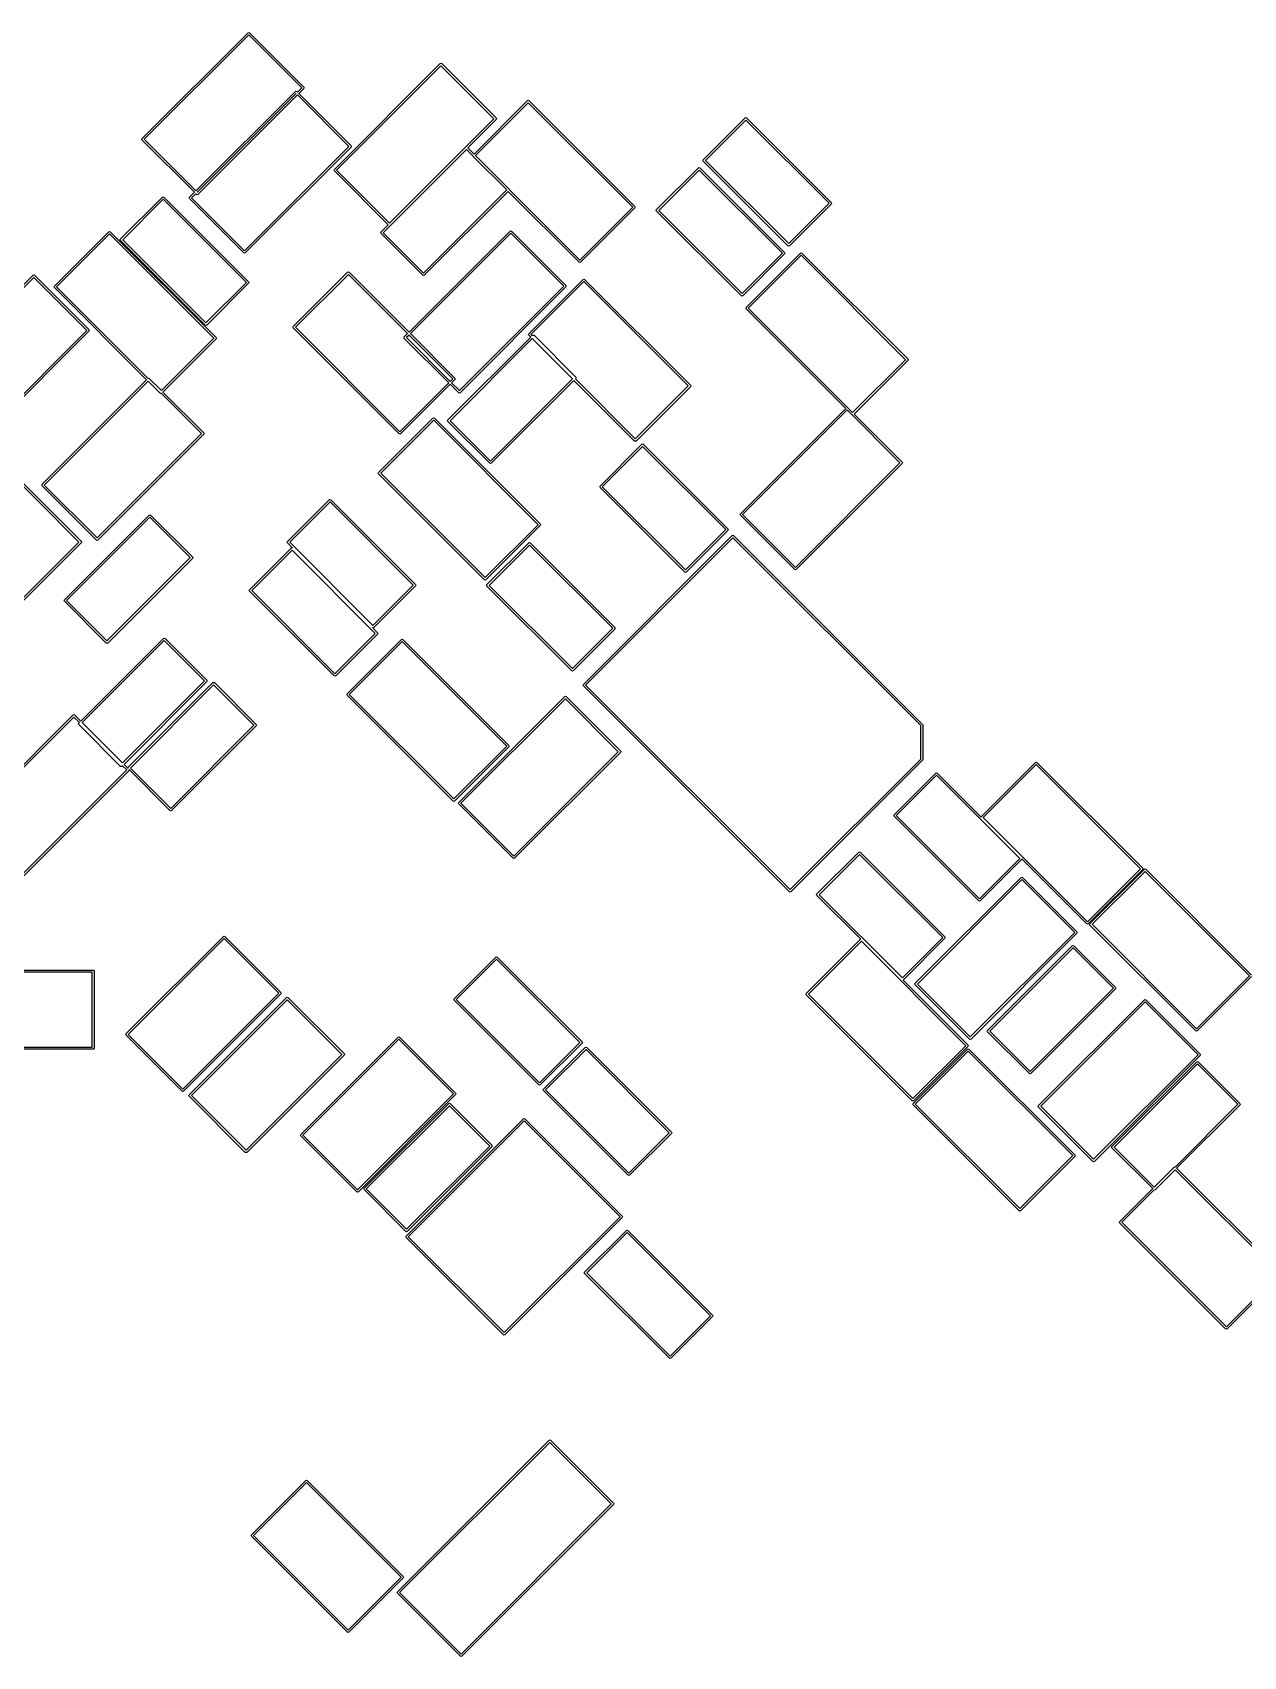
# Model space of a CAD drawing. Extents: x 4.76 to 8.85, y -5.2 to -1.84.
# Drawn here: x 6.308 to 7.486, y -4.723 to -3.143 of the extents above; entities that cross this region are included whole.
import ezdxf

# ---------------------------------------------------------------- set-up
doc = ezdxf.new("R2010")
doc.units = 0
doc.header["$MEASUREMENT"] = 0
doc.layers.add('BLACK', color=7, linetype='CONTINUOUS')

msp = doc.modelspace()

# ---------------------------------------------------------------- linework, layer by layer
at = {"layer": 'BLACK', "linetype": 'CONTINUOUS'}
for p, q in [((6.41436, -3.24636), (6.51736, -3.14336)), ((6.51736, -3.14336), (6.51805, -3.14307)), ((6.51805, -3.14307), (6.51875, -3.14336)), ((6.51875, -3.14336), (6.57164, -3.19625)), ((6.51805, -3.14544), (6.41644, -3.24705)), ((6.56956, -3.19695), (6.51805, -3.14544)), ((6.60136, -3.27636), (6.70436, -3.17336)), ((6.70505, -3.17544), (6.60344, -3.27705)), ((6.70436, -3.17336), (6.70505, -3.17307)), ((6.70505, -3.17307), (6.70575, -3.17336)), ((6.75656, -3.22695), (6.70505, -3.17544)), ((6.70575, -3.17336), (6.75864, -3.22625)), ((6.46655, -3.29716), (6.56336, -3.20036)), ((6.56405, -3.20244), (6.46794, -3.29855)), ((6.46795, -3.29856), (6.56406, -3.20245)), ((6.56545, -3.20384), (6.46864, -3.30064)), ((6.56336, -3.20036), (6.56405, -3.20007)), ((6.56405, -3.20007), (6.56475, -3.20036)), ((6.56406, -3.20245), (6.56405, -3.20244)), ((6.56475, -3.20036), (6.56545, -3.20105)), ((6.56545, -3.20105), (6.56956, -3.19695)), ((6.61556, -3.25395), (6.56545, -3.20384)), ((6.57164, -3.19764), (6.56684, -3.20245)), ((6.56684, -3.20245), (6.61764, -3.25325)), ((6.57164, -3.19625), (6.57193, -3.19695)), ((6.57193, -3.19695), (6.57164, -3.19764)), ((6.7372, -3.2614), (6.78925, -3.20936)), ((6.78995, -3.21144), (6.73859, -3.2628)), ((6.78925, -3.20936), (6.78995, -3.20907)), ((6.78995, -3.20907), (6.79064, -3.20936)), ((6.89156, -3.31305), (6.78995, -3.21144)), ((6.79064, -3.20936), (6.89364, -3.31236)), ((6.65495, -3.32856), (6.75656, -3.22695)), ((6.75864, -3.22764), (6.73104, -3.25525)), ((6.75864, -3.22625), (6.75893, -3.22695)), ((6.75893, -3.22695), (6.75864, -3.22764)), ((6.96021, -3.26685), (7.00085, -3.22621)), ((7.00155, -3.22829), (6.96229, -3.26755)), ((7.00085, -3.22621), (7.00155, -3.22592)), ((7.00155, -3.22592), (7.00224, -3.22621)), ((7.08256, -3.3093), (7.00155, -3.22829)), ((7.00224, -3.22621), (7.08464, -3.30861)), ((6.41407, -3.24705), (6.41436, -3.24636)), ((6.41436, -3.24775), (6.41407, -3.24705)), ((6.46516, -3.29855), (6.41436, -3.24775)), ((6.41644, -3.24705), (6.46655, -3.29716)), ((6.51395, -3.35556), (6.61556, -3.25395)), ((6.61764, -3.25464), (6.51464, -3.35764)), ((6.61764, -3.25325), (6.61793, -3.25395)), ((6.61793, -3.25395), (6.61764, -3.25464)), ((6.73104, -3.25525), (6.7372, -3.2614)), ((6.72988, -3.25687), (6.64887, -3.33788)), ((6.73615, -3.26313), (6.72988, -3.25687)), ((6.73636, -3.26364), (6.73615, -3.26313)), ((6.76898, -3.29627), (6.73636, -3.26364)), ((6.73859, -3.2628), (6.77122, -3.29542)), ((6.95992, -3.26755), (6.96021, -3.26685)), ((6.96021, -3.26824), (6.95992, -3.26755)), ((7.04261, -3.35064), (6.96021, -3.26824)), ((6.96229, -3.26755), (7.0433, -3.34856)), ((6.60107, -3.27705), (6.60136, -3.27636)), ((6.60136, -3.27775), (6.60107, -3.27705)), ((6.65378, -3.33018), (6.60136, -3.27775)), ((6.60344, -3.27705), (6.65495, -3.32856)), ((6.91481, -3.31546), (6.95546, -3.27481)), ((6.95615, -3.2769), (6.9169, -3.31615)), ((6.95546, -3.27481), (6.95615, -3.27452)), ((6.95615, -3.27452), (6.95685, -3.27481)), ((7.03716, -3.35791), (6.95615, -3.2769)), ((6.95685, -3.27481), (7.03925, -3.35722)), ((6.434, -3.30336), (6.4347, -3.30307)), ((6.4347, -3.30307), (6.43539, -3.30336)), ((6.46036, -3.30336), (6.46516, -3.29855)), ((6.46655, -3.29995), (6.46244, -3.30405)), ((6.46725, -3.30064), (6.46655, -3.29995)), ((6.46795, -3.30093), (6.46725, -3.30064)), ((6.46794, -3.29855), (6.46795, -3.29856)), ((6.46864, -3.30064), (6.46795, -3.30093)), ((6.68812, -3.37713), (6.76898, -3.29627)), ((6.77038, -3.29766), (6.68882, -3.37922)), ((6.83936, -3.36664), (6.77038, -3.29766)), ((6.77122, -3.29542), (6.77143, -3.29593)), ((6.77143, -3.29593), (6.84005, -3.36456)), ((6.39336, -3.344), (6.434, -3.30336)), ((6.4347, -3.30544), (6.39544, -3.3447)), ((6.51571, -3.38645), (6.4347, -3.30544)), ((6.43539, -3.30336), (6.51779, -3.38576)), ((6.46007, -3.30405), (6.46036, -3.30336)), ((6.46036, -3.30475), (6.46007, -3.30405)), ((6.51325, -3.35764), (6.46036, -3.30475)), ((6.46244, -3.30405), (6.51395, -3.35556)), ((6.84005, -3.36456), (6.89156, -3.31305)), ((6.89364, -3.31375), (6.84075, -3.36664)), ((6.89364, -3.31236), (6.89393, -3.31305)), ((6.89393, -3.31305), (6.89364, -3.31375)), ((6.91452, -3.31615), (6.91481, -3.31546)), ((6.91481, -3.31685), (6.91452, -3.31615)), ((6.99722, -3.39925), (6.91481, -3.31685)), ((6.9169, -3.31615), (6.99791, -3.39716)), ((7.0433, -3.34856), (7.08256, -3.3093)), ((7.08464, -3.31), (7.044, -3.35064)), ((7.08464, -3.30861), (7.08493, -3.3093)), ((7.08493, -3.3093), (7.08464, -3.31)), ((6.64678, -3.33718), (6.65378, -3.33018)), ((6.32893, -3.38983), (6.38183, -3.33693)), ((6.38252, -3.33902), (6.33102, -3.39052)), ((6.38183, -3.33693), (6.38252, -3.33665)), ((6.38252, -3.33665), (6.38322, -3.33693)), ((6.48414, -3.44063), (6.38252, -3.33902)), ((6.38322, -3.33693), (6.48622, -3.43994)), ((6.39307, -3.3447), (6.39336, -3.344)), ((6.39336, -3.34539), (6.39307, -3.3447)), ((6.47576, -3.42779), (6.39336, -3.34539)), ((6.39544, -3.3447), (6.47645, -3.42571)), ((6.64649, -3.33788), (6.64678, -3.33718)), ((6.64678, -3.33858), (6.64649, -3.33788)), ((6.68742, -3.37922), (6.64678, -3.33858)), ((6.64887, -3.33788), (6.68812, -3.37713)), ((6.674, -3.43471), (6.77236, -3.33636)), ((6.77305, -3.33844), (6.67539, -3.43611)), ((6.77236, -3.33636), (6.77305, -3.33607)), ((6.77305, -3.33607), (6.77375, -3.33636)), ((6.82456, -3.38995), (6.77305, -3.33844)), ((6.77375, -3.33636), (6.82664, -3.38925)), ((6.51395, -3.35793), (6.51325, -3.35764)), ((6.51464, -3.35764), (6.51395, -3.35793)), ((6.99791, -3.39716), (7.03716, -3.35791)), ((7.03925, -3.35861), (6.99861, -3.39925)), ((7.00178, -3.41067), (7.05467, -3.35778)), ((7.05537, -3.35986), (7.00386, -3.41137)), ((7.03925, -3.35722), (7.03954, -3.35791)), ((7.03931, -3.35847), (7.03925, -3.35861)), ((7.03954, -3.35791), (7.03931, -3.35847)), ((7.0433, -3.35093), (7.04261, -3.35064)), ((7.044, -3.35064), (7.0433, -3.35093)), ((7.05467, -3.35778), (7.05537, -3.35749)), ((7.05537, -3.35749), (7.05606, -3.35778)), ((7.15698, -3.46148), (7.05537, -3.35986)), ((7.05606, -3.35778), (7.15907, -3.46078)), ((6.20536, -3.48236), (6.30836, -3.37936)), ((6.30905, -3.38144), (6.20744, -3.48305)), ((6.30836, -3.37936), (6.30905, -3.37907)), ((6.30905, -3.37907), (6.30975, -3.37936)), ((6.36056, -3.43295), (6.30905, -3.38144)), ((6.30975, -3.37936), (6.36264, -3.43225)), ((6.56136, -3.42925), (6.61425, -3.37636)), ((6.61495, -3.37844), (6.56344, -3.42995)), ((6.61425, -3.37636), (6.61495, -3.37607)), ((6.61495, -3.37607), (6.61564, -3.37636)), ((6.67261, -3.43611), (6.61495, -3.37844)), ((6.61564, -3.37636), (6.674, -3.43471)), ((6.68812, -3.37951), (6.68742, -3.37922)), ((6.68882, -3.37922), (6.68812, -3.37951)), ((6.84005, -3.36693), (6.83936, -3.36664)), ((6.84075, -3.36664), (6.84005, -3.36693)), ((6.32865, -3.39052), (6.32893, -3.38983)), ((6.32893, -3.39122), (6.32865, -3.39052)), ((6.41871, -3.481), (6.32893, -3.39122)), ((6.33102, -3.39052), (6.42018, -3.47968)), ((6.47645, -3.42571), (6.51571, -3.38645)), ((6.51779, -3.38715), (6.47715, -3.42779)), ((6.51779, -3.38576), (6.51808, -3.38645)), ((6.51808, -3.38645), (6.51779, -3.38715)), ((6.72295, -3.49156), (6.82456, -3.38995)), ((6.82664, -3.39064), (6.72364, -3.49364)), ((6.79036, -3.43625), (6.84325, -3.38336)), ((6.84395, -3.38544), (6.79244, -3.43695)), ((6.82664, -3.38925), (6.82693, -3.38995)), ((6.82693, -3.38995), (6.82664, -3.39064)), ((6.84325, -3.38336), (6.84395, -3.38307)), ((6.84395, -3.38307), (6.84464, -3.38336)), ((6.94556, -3.48705), (6.84395, -3.38544)), ((6.84464, -3.38336), (6.94764, -3.48636)), ((6.99791, -3.39954), (6.99722, -3.39925)), ((6.99861, -3.39925), (6.99791, -3.39954)), ((7.00149, -3.41137), (7.00178, -3.41067)), ((7.00178, -3.41206), (7.00149, -3.41137)), ((7.09871, -3.509), (7.00178, -3.41206)), ((7.00386, -3.41137), (7.10548, -3.51298)), ((6.47645, -3.42808), (6.47576, -3.42779)), ((6.47715, -3.42779), (6.47645, -3.42808)), ((6.56107, -3.42995), (6.56136, -3.42925)), ((6.25895, -3.53456), (6.36056, -3.43295)), ((6.36264, -3.43364), (6.25964, -3.53664)), ((6.36264, -3.43225), (6.36293, -3.43295)), ((6.36293, -3.43295), (6.36264, -3.43364)), ((6.43316, -3.49161), (6.48414, -3.44063)), ((6.48622, -3.44133), (6.43455, -3.493)), ((6.48622, -3.43994), (6.48651, -3.44063)), ((6.48651, -3.44063), (6.48622, -3.44133)), ((6.56136, -3.43064), (6.56107, -3.42995)), ((6.66436, -3.53364), (6.56136, -3.43064)), ((6.56344, -3.42995), (6.66505, -3.53156)), ((6.66907, -3.44005), (6.66936, -3.43936)), ((6.66936, -3.44075), (6.66907, -3.44005)), ((6.66936, -3.43936), (6.67261, -3.43611)), ((6.71261, -3.484), (6.66936, -3.44075)), ((6.674, -3.4375), (6.67144, -3.44005)), ((6.67144, -3.44005), (6.714, -3.48261)), ((6.71656, -3.48005), (6.674, -3.4375)), ((6.67539, -3.43611), (6.71864, -3.47936)), ((6.71178, -3.52018), (6.79234, -3.43962)), ((6.79373, -3.44102), (6.71387, -3.52088)), ((6.79007, -3.43695), (6.79036, -3.43625)), ((6.79036, -3.43764), (6.79007, -3.43695)), ((6.79234, -3.43962), (6.79036, -3.43764)), ((6.79244, -3.43695), (6.79373, -3.43823)), ((6.79373, -3.43823), (6.79418, -3.43778)), ((6.83298, -3.48027), (6.79373, -3.44102)), ((6.79418, -3.43778), (6.79488, -3.43749)), ((6.79488, -3.43749), (6.79558, -3.43778)), ((6.79558, -3.43778), (6.83622, -3.47842)), ((7.15907, -3.46078), (7.15935, -3.46148)), ((7.10548, -3.51298), (7.15698, -3.46148)), ((7.15907, -3.46217), (7.10682, -3.51442)), ((7.15924, -3.46175), (7.15907, -3.46217)), ((7.15935, -3.46148), (7.15924, -3.46175)), ((6.31693, -3.58278), (6.41871, -3.481)), ((6.42011, -3.48239), (6.31902, -3.58348)), ((6.43194, -3.49422), (6.42011, -3.48239)), ((6.42018, -3.47968), (6.42063, -3.47949)), ((6.42063, -3.47949), (6.42133, -3.47978)), ((6.42133, -3.47978), (6.43316, -3.49161)), ((6.66505, -3.53156), (6.71261, -3.484)), ((6.714, -3.4854), (6.66575, -3.53364)), ((6.714, -3.48261), (6.71656, -3.48005)), ((6.72225, -3.49364), (6.714, -3.4854)), ((6.71864, -3.48075), (6.71539, -3.484)), ((6.71539, -3.484), (6.72295, -3.49156)), ((6.71864, -3.47936), (6.71893, -3.48005)), ((6.71876, -3.48047), (6.71864, -3.48075)), ((6.71893, -3.48005), (6.71876, -3.48047)), ((6.75312, -3.56013), (6.83298, -3.48027)), ((6.83438, -3.48166), (6.75382, -3.56222)), ((6.89336, -3.54064), (6.83438, -3.48166)), ((6.83622, -3.47982), (6.83577, -3.48027)), ((6.83577, -3.48027), (6.89405, -3.53856)), ((6.83622, -3.47842), (6.83651, -3.47912)), ((6.83651, -3.47912), (6.83622, -3.47982)), ((6.89405, -3.53856), (6.94556, -3.48705)), ((6.94764, -3.48775), (6.89475, -3.54064)), ((6.94764, -3.48636), (6.94793, -3.48705)), ((6.94793, -3.48705), (6.94764, -3.48775)), ((6.43263, -3.49451), (6.43194, -3.49422)), ((6.43309, -3.49432), (6.43263, -3.49451)), ((6.47214, -3.53337), (6.43309, -3.49432)), ((6.43455, -3.493), (6.47422, -3.53267)), ((6.72295, -3.49393), (6.72225, -3.49364)), ((6.72364, -3.49364), (6.72295, -3.49393)), ((6.35289, -3.63891), (6.22581, -3.51183)), ((6.22692, -3.51015), (6.35498, -3.63821)), ((6.64436, -3.57125), (6.69725, -3.51836)), ((6.69795, -3.52044), (6.64644, -3.57195)), ((6.69725, -3.51836), (6.69795, -3.51807)), ((6.69795, -3.51807), (6.69864, -3.51836)), ((6.79956, -3.62205), (6.69795, -3.52044)), ((6.69864, -3.51836), (6.80164, -3.62136)), ((6.71149, -3.52088), (6.71178, -3.52018)), ((6.71178, -3.52158), (6.71149, -3.52088)), ((6.75242, -3.56222), (6.71178, -3.52158)), ((6.71387, -3.52088), (6.75312, -3.56013)), ((6.99636, -3.61136), (7.09871, -3.509)), ((7.10005, -3.51044), (6.99844, -3.61205)), ((7.15156, -3.56195), (7.10005, -3.51044)), ((7.10682, -3.51442), (7.15364, -3.56125)), ((6.37052, -3.63498), (6.47214, -3.53337)), ((6.47422, -3.53406), (6.37122, -3.63707)), ((6.47422, -3.53267), (6.47451, -3.53337)), ((6.47451, -3.53337), (6.47422, -3.53406)), ((6.66505, -3.53393), (6.66436, -3.53364)), ((6.66575, -3.53364), (6.66505, -3.53393)), ((6.85978, -3.58442), (6.90042, -3.54378)), ((6.90112, -3.54587), (6.86187, -3.58512)), ((6.89405, -3.54093), (6.89336, -3.54064)), ((6.89475, -3.54064), (6.89405, -3.54093)), ((6.90042, -3.54378), (6.90112, -3.54349)), ((6.90112, -3.54349), (6.90182, -3.54378)), ((6.98213, -3.62688), (6.90112, -3.54587)), ((6.90182, -3.54378), (6.98422, -3.62618)), ((6.64407, -3.57195), (6.64436, -3.57125)), ((6.75312, -3.56251), (6.75242, -3.56222)), ((6.75382, -3.56222), (6.75312, -3.56251)), ((7.04995, -3.66356), (7.15156, -3.56195)), ((7.15364, -3.56264), (7.05064, -3.66564)), ((7.15364, -3.56125), (7.15393, -3.56195)), ((7.15393, -3.56195), (7.15364, -3.56264)), ((6.31665, -3.58348), (6.31693, -3.58278)), ((6.31693, -3.58417), (6.31665, -3.58348)), ((6.36983, -3.63707), (6.31693, -3.58417)), ((6.31902, -3.58348), (6.37052, -3.63498)), ((6.64436, -3.57264), (6.64407, -3.57195)), ((6.74736, -3.67564), (6.64436, -3.57264)), ((6.64644, -3.57195), (6.74805, -3.67356)), ((6.85949, -3.58512), (6.85978, -3.58442)), ((6.85978, -3.58582), (6.85949, -3.58512)), ((6.94218, -3.66822), (6.85978, -3.58582)), ((6.86187, -3.58512), (6.94288, -3.66613)), ((6.55578, -3.63842), (6.59642, -3.59778)), ((6.59712, -3.59987), (6.55787, -3.63912)), ((6.59642, -3.59778), (6.59712, -3.59749)), ((6.59712, -3.59749), (6.59782, -3.59778)), ((6.67813, -3.68088), (6.59712, -3.59987)), ((6.59782, -3.59778), (6.68022, -3.68018)), ((6.33878, -3.69518), (6.42118, -3.61278)), ((6.42188, -3.61487), (6.34087, -3.69588)), ((6.42118, -3.61278), (6.42188, -3.61249)), ((6.42188, -3.61249), (6.4225, -3.61275)), ((6.46113, -3.65412), (6.42188, -3.61487)), ((6.4225, -3.61275), (6.42258, -3.61278)), ((6.42258, -3.61278), (6.46322, -3.65342)), ((6.99607, -3.61205), (6.99636, -3.61136)), ((6.99636, -3.61275), (6.99607, -3.61205)), ((7.04925, -3.66564), (6.99636, -3.61275)), ((6.99844, -3.61205), (7.04995, -3.66356)), ((6.74805, -3.67356), (6.79956, -3.62205)), ((6.80164, -3.62275), (6.74875, -3.67564)), ((6.80164, -3.62136), (6.80193, -3.62205)), ((6.80193, -3.62205), (6.80164, -3.62275)), ((6.84359, -3.77747), (6.98835, -3.6327)), ((6.98905, -3.63479), (6.84568, -3.77816)), ((6.94288, -3.66613), (6.98213, -3.62688)), ((6.98422, -3.62758), (6.94358, -3.66822)), ((6.98422, -3.62618), (6.98451, -3.62688)), ((6.98451, -3.62688), (6.98422, -3.62758)), ((6.98835, -3.6327), (6.98856, -3.63262)), ((6.98835, -3.6327), (6.98835, -3.6327)), ((6.98856, -3.63262), (6.98905, -3.63241)), ((6.98905, -3.63241), (6.98974, -3.6327)), ((7.1718, -3.81754), (6.98905, -3.63479)), ((6.98974, -3.6327), (7.17348, -3.81644)), ((6.15384, -3.83796), (6.35289, -3.63891)), ((6.35498, -3.6396), (6.15454, -3.84004)), ((6.35498, -3.63821), (6.35526, -3.63891)), ((6.35526, -3.63891), (6.35498, -3.6396)), ((6.35498, -3.6396), (6.35498, -3.6396)), ((6.37052, -3.63735), (6.36983, -3.63707)), ((6.37122, -3.63707), (6.37052, -3.63735)), ((6.51881, -3.68546), (6.55946, -3.64481)), ((6.56015, -3.6469), (6.5209, -3.68615)), ((6.55549, -3.63912), (6.55578, -3.63842)), ((6.55578, -3.63982), (6.55549, -3.63912)), ((6.56072, -3.64476), (6.55578, -3.63982)), ((6.55787, -3.63912), (6.63888, -3.72013)), ((6.55946, -3.64481), (6.56015, -3.64452)), ((6.56015, -3.64452), (6.56072, -3.64476)), ((6.64116, -3.72791), (6.56015, -3.6469)), ((6.74978, -3.68042), (6.79042, -3.63978)), ((6.79112, -3.64187), (6.75187, -3.68112)), ((6.79042, -3.63978), (6.79112, -3.63949)), ((6.79112, -3.63949), (6.79182, -3.63978)), ((6.87213, -3.72288), (6.79112, -3.64187)), ((6.79182, -3.63978), (6.87422, -3.72218)), ((6.38012, -3.73513), (6.46113, -3.65412)), ((6.46322, -3.65482), (6.38082, -3.73722)), ((6.46322, -3.65342), (6.46351, -3.65412)), ((6.46351, -3.65412), (6.46322, -3.65482)), ((7.04995, -3.66593), (7.04925, -3.66564)), ((7.05064, -3.66564), (7.04995, -3.66593)), ((6.63888, -3.72013), (6.67813, -3.68088)), ((6.68022, -3.68158), (6.63958, -3.72222)), ((6.68022, -3.68018), (6.68051, -3.68088)), ((6.68051, -3.68088), (6.68022, -3.68158)), ((6.74805, -3.67593), (6.74736, -3.67564)), ((6.74875, -3.67564), (6.74805, -3.67593)), ((6.74949, -3.68112), (6.74978, -3.68042)), ((6.74978, -3.68182), (6.74949, -3.68112)), ((6.83218, -3.76422), (6.74978, -3.68182)), ((6.75187, -3.68112), (6.83288, -3.76213)), ((6.94288, -3.66851), (6.94218, -3.66822)), ((6.94358, -3.66822), (6.94288, -3.66851)), ((6.33849, -3.69588), (6.33878, -3.69518)), ((6.33878, -3.69658), (6.33849, -3.69588)), ((6.37942, -3.73722), (6.33878, -3.69658)), ((6.34087, -3.69588), (6.38012, -3.73513)), ((6.51852, -3.68615), (6.51881, -3.68546)), ((6.51881, -3.68685), (6.51852, -3.68615)), ((6.60122, -3.76925), (6.51881, -3.68685)), ((6.5209, -3.68615), (6.60191, -3.76716)), ((6.60191, -3.76716), (6.64116, -3.72791)), ((6.64325, -3.72861), (6.60261, -3.76925)), ((6.63888, -3.72251), (6.63831, -3.72227)), ((6.63831, -3.72227), (6.64325, -3.72722)), ((6.63958, -3.72222), (6.63888, -3.72251)), ((6.64325, -3.72722), (6.64354, -3.72791)), ((6.64354, -3.72791), (6.64325, -3.72861)), ((6.83288, -3.76213), (6.87213, -3.72288)), ((6.87422, -3.72358), (6.83358, -3.76422)), ((6.87422, -3.72218), (6.87451, -3.72288)), ((6.87451, -3.72288), (6.87422, -3.72358)), ((6.35468, -3.81328), (6.43518, -3.73278)), ((6.43588, -3.73487), (6.35608, -3.81467)), ((6.38012, -3.73751), (6.37942, -3.73722)), ((6.38082, -3.73722), (6.38012, -3.73751)), ((6.43518, -3.73278), (6.43588, -3.73249)), ((6.43588, -3.73249), (6.43658, -3.73278)), ((6.47513, -3.77412), (6.43588, -3.73487)), ((6.43658, -3.73278), (6.47722, -3.77342)), ((6.61378, -3.78667), (6.66667, -3.73378)), ((6.66737, -3.73586), (6.61586, -3.78737)), ((6.66667, -3.73378), (6.66737, -3.73349)), ((6.66737, -3.73349), (6.66806, -3.73378)), ((6.76898, -3.83748), (6.66737, -3.73586)), ((6.66806, -3.73378), (6.77107, -3.83678)), ((6.39533, -3.85392), (6.47513, -3.77412)), ((6.47722, -3.77482), (6.39672, -3.85532)), ((6.40078, -3.85818), (6.48318, -3.77578)), ((6.47722, -3.77342), (6.47751, -3.77412)), ((6.47751, -3.77412), (6.47722, -3.77482)), ((6.48318, -3.77578), (6.48388, -3.77549)), ((6.48388, -3.77549), (6.48458, -3.77578)), ((6.48458, -3.77578), (6.52522, -3.81642)), ((6.60191, -3.76954), (6.60122, -3.76925)), ((6.60261, -3.76925), (6.60191, -3.76954)), ((6.83288, -3.76451), (6.83218, -3.76422)), ((6.83358, -3.76422), (6.83288, -3.76451)), ((6.48388, -3.77787), (6.40287, -3.85888)), ((6.52313, -3.81712), (6.48388, -3.77787)), ((6.61349, -3.78737), (6.61378, -3.78667)), ((6.61378, -3.78806), (6.61349, -3.78737)), ((6.71678, -3.89107), (6.61378, -3.78806)), ((6.61586, -3.78737), (6.71748, -3.88898)), ((6.72236, -3.89236), (6.82536, -3.78936)), ((6.82605, -3.79144), (6.72444, -3.89305)), ((6.82536, -3.78936), (6.82605, -3.78907)), ((6.82605, -3.78907), (6.82675, -3.78936)), ((6.87756, -3.84295), (6.82605, -3.79144)), ((6.82675, -3.78936), (6.87964, -3.84225)), ((6.8433, -3.77816), (6.84359, -3.77747)), ((6.84359, -3.77886), (6.8433, -3.77816)), ((7.04403, -3.9793), (6.84359, -3.77886)), ((6.84568, -3.77816), (7.04473, -3.97721)), ((6.24803, -3.90634), (6.34719, -3.80718)), ((6.34719, -3.80718), (6.34789, -3.80689)), ((6.34789, -3.80689), (6.34859, -3.80718)), ((6.34859, -3.80718), (6.35468, -3.81328)), ((6.34789, -3.80927), (6.24942, -3.90774)), ((6.35329, -3.81467), (6.34789, -3.80927)), ((6.35249, -3.81588), (6.35278, -3.81518)), ((6.35278, -3.81658), (6.35249, -3.81588)), ((6.35278, -3.81518), (6.35329, -3.81467)), ((6.39342, -3.85722), (6.35278, -3.81658)), ((6.35608, -3.81467), (6.39533, -3.85392)), ((6.44212, -3.89813), (6.52313, -3.81712)), ((6.52522, -3.81782), (6.44282, -3.90022)), ((6.52522, -3.81642), (6.52551, -3.81712)), ((6.52551, -3.81712), (6.52522, -3.81782)), ((7.1718, -3.85013), (7.1718, -3.81754)), ((7.17348, -3.81644), (7.17348, -3.81644)), ((7.17348, -3.81644), (7.17377, -3.81714)), ((7.17377, -3.81714), (7.17377, -3.85054)), ((6.71748, -3.88898), (6.76898, -3.83748)), ((6.77107, -3.83817), (6.71817, -3.89107)), ((6.77107, -3.83678), (6.77135, -3.83748)), ((6.77128, -3.83764), (6.77107, -3.83817)), ((6.77135, -3.83748), (6.77128, -3.83764)), ((6.39672, -3.85532), (6.40064, -3.85924)), ((6.77595, -3.94456), (6.87756, -3.84295)), ((6.87964, -3.84364), (6.77664, -3.94664)), ((6.87964, -3.84225), (6.87993, -3.84295)), ((6.87993, -3.84295), (6.87964, -3.84364)), ((7.04473, -3.97721), (7.1718, -3.85013)), ((7.17348, -3.85124), (7.04542, -3.9793)), ((7.17357, -3.85103), (7.17348, -3.85124)), ((7.17348, -3.85124), (7.17348, -3.85124)), ((7.17377, -3.85054), (7.17357, -3.85103)), ((7.17377, -3.85054), (7.17377, -3.85054)), ((7.23036, -3.90625), (7.28325, -3.85336)), ((7.28395, -3.85544), (7.23244, -3.90695)), ((7.28325, -3.85336), (7.28395, -3.85307)), ((7.28395, -3.85307), (7.28464, -3.85336)), ((7.38556, -3.95705), (7.28395, -3.85544)), ((7.28464, -3.85336), (7.38764, -3.95636)), ((6.29778, -3.96238), (6.39939, -3.86077)), ((6.40148, -3.86147), (6.29848, -3.96447)), ((6.39412, -3.85751), (6.39342, -3.85722)), ((6.39482, -3.85722), (6.39412, -3.85751)), ((6.39533, -3.85671), (6.39482, -3.85722)), ((6.39939, -3.86077), (6.39533, -3.85671)), ((6.40049, -3.85888), (6.40078, -3.85818)), ((6.40064, -3.85924), (6.40049, -3.85888)), ((6.40177, -3.86077), (6.40148, -3.86147)), ((6.44142, -3.90022), (6.40162, -3.86041)), ((6.40162, -3.86041), (6.40177, -3.86077)), ((6.40287, -3.85888), (6.44212, -3.89813)), ((7.14578, -3.90442), (7.18642, -3.86378)), ((7.18712, -3.86587), (7.14787, -3.90512)), ((7.18642, -3.86378), (7.18712, -3.86349)), ((7.18712, -3.86349), (7.18782, -3.86378)), ((7.26813, -3.94688), (7.18712, -3.86587)), ((7.18782, -3.86378), (7.23033, -3.9063)), ((6.44212, -3.90051), (6.44142, -3.90022)), ((6.44282, -3.90022), (6.44212, -3.90051)), ((6.71748, -3.89135), (6.71678, -3.89107)), ((6.71817, -3.89107), (6.71748, -3.89135)), ((6.72207, -3.89305), (6.72236, -3.89236)), ((6.72236, -3.89375), (6.72207, -3.89305)), ((6.77525, -3.94664), (6.72236, -3.89375)), ((6.72444, -3.89305), (6.77595, -3.94456)), ((7.14549, -3.90512), (7.14578, -3.90442)), ((7.14578, -3.90582), (7.14549, -3.90512)), ((7.22818, -3.98822), (7.14578, -3.90582)), ((7.14787, -3.90512), (7.22888, -3.98613)), ((7.23033, -3.9063), (7.23036, -3.90625)), ((7.23244, -3.90695), (7.33405, -4.00856)), ((6.77595, -3.94693), (6.77525, -3.94664)), ((6.77664, -3.94664), (6.77595, -3.94693)), ((7.07078, -3.98142), (7.11142, -3.94078)), ((7.11212, -3.94287), (7.07287, -3.98212)), ((7.11142, -3.94078), (7.11212, -3.94049)), ((7.11212, -3.94049), (7.11282, -3.94078)), ((7.19313, -4.02388), (7.11212, -3.94287)), ((7.11282, -3.94078), (7.19522, -4.02318)), ((7.22888, -3.98613), (7.26813, -3.94688)), ((7.27022, -3.94758), (7.22958, -3.98822)), ((7.27024, -3.94753), (7.27022, -3.94758)), ((7.33336, -4.01064), (7.27024, -3.94753)), ((7.16636, -4.06836), (7.26936, -3.96536)), ((7.26936, -3.96536), (7.27005, -3.96507)), ((7.27005, -3.96507), (7.27075, -3.96536)), ((7.27075, -3.96536), (7.32364, -4.01825)), ((7.33405, -4.00856), (7.38556, -3.95705)), ((7.38764, -3.95775), (7.33475, -4.01064)), ((7.33636, -4.01025), (7.38925, -3.95736)), ((7.38995, -3.95944), (7.33844, -4.01095)), ((7.38764, -3.95636), (7.38793, -3.95705)), ((7.38793, -3.95705), (7.38764, -3.95775)), ((7.38925, -3.95736), (7.38995, -3.95707)), ((7.38995, -3.95707), (7.39064, -3.95736)), ((7.49156, -4.06105), (7.38995, -3.95944)), ((7.39064, -3.95736), (7.49364, -4.06036)), ((7.04473, -3.97959), (7.04403, -3.9793)), ((7.04403, -3.9793), (7.04403, -3.9793)), ((7.04542, -3.9793), (7.04473, -3.97959)), ((7.07049, -3.98212), (7.07078, -3.98142)), ((7.07078, -3.98282), (7.07049, -3.98212)), ((7.07287, -3.98212), (7.15388, -4.06313)), ((7.27005, -3.96744), (7.16844, -4.06905)), ((7.32156, -4.01895), (7.27005, -3.96744)), ((7.1133, -4.02533), (7.07078, -3.98282)), ((7.22888, -3.98851), (7.22818, -3.98822)), ((7.22958, -3.98822), (7.22888, -3.98851)), ((7.33405, -4.01093), (7.33336, -4.01064)), ((7.33475, -4.01064), (7.33405, -4.01093)), ((7.33607, -4.01095), (7.33636, -4.01025)), ((7.33636, -4.01164), (7.33607, -4.01095)), ((7.43936, -4.11464), (7.33636, -4.01164)), ((7.33844, -4.01095), (7.44005, -4.11256)), ((6.3987, -4.11735), (6.49335, -4.0227)), ((6.49404, -4.02478), (6.40078, -4.11804)), ((6.49335, -4.0227), (6.49404, -4.02241)), ((6.49404, -4.02241), (6.49474, -4.0227)), ((6.54722, -4.07796), (6.49404, -4.02478)), ((6.49474, -4.0227), (6.5493, -4.07726)), ((7.06036, -4.07825), (7.11325, -4.02536)), ((7.11395, -4.02744), (7.06244, -4.07895)), ((7.11325, -4.02536), (7.1133, -4.02533)), ((7.21556, -4.12905), (7.11395, -4.02744)), ((7.15388, -4.06313), (7.19313, -4.02388)), ((7.19522, -4.02458), (7.15458, -4.06522)), ((7.19522, -4.02318), (7.19551, -4.02388)), ((7.19551, -4.02388), (7.19522, -4.02458)), ((7.21995, -4.12056), (7.32156, -4.01895)), ((7.32364, -4.01964), (7.22064, -4.12264)), ((7.32364, -4.01825), (7.32393, -4.01895)), ((7.32393, -4.01895), (7.32364, -4.01964)), ((6.71778, -4.08342), (6.75842, -4.04278)), ((6.75912, -4.04487), (6.71987, -4.08412)), ((6.75842, -4.04278), (6.75912, -4.04249)), ((6.75912, -4.04249), (6.75982, -4.04278)), ((6.84013, -4.12588), (6.75912, -4.04487)), ((6.75982, -4.04278), (6.84222, -4.12518)), ((7.23678, -4.11418), (7.31918, -4.03178)), ((7.31988, -4.03387), (7.23887, -4.11488)), ((7.31918, -4.03178), (7.31988, -4.03149)), ((7.31988, -4.03149), (7.32058, -4.03178)), ((7.35913, -4.07312), (7.31988, -4.03387)), ((7.32058, -4.03178), (7.36122, -4.07242)), ((6.22117, -4.05561), (6.36683, -4.05561)), ((6.36585, -4.05758), (6.22215, -4.05758)), ((6.36585, -4.13042), (6.36585, -4.05758)), ((6.36683, -4.05561), (6.36753, -4.0559)), ((6.36753, -4.0559), (6.36782, -4.0566)), ((6.36782, -4.0566), (6.36782, -4.1314)), ((7.44005, -4.11256), (7.49156, -4.06105)), ((6.5493, -4.07726), (6.5493, -4.07726)), ((6.5493, -4.07726), (6.54959, -4.07796)), ((7.15458, -4.06522), (7.15453, -4.06524)), ((7.15453, -4.06524), (7.21764, -4.12836)), ((7.16607, -4.06905), (7.16636, -4.06836)), ((7.16636, -4.06975), (7.16607, -4.06905)), ((7.21925, -4.12264), (7.16636, -4.06975)), ((7.16844, -4.06905), (7.21995, -4.12056)), ((7.27812, -4.15413), (7.35913, -4.07312)), ((7.36122, -4.07382), (7.27882, -4.15622)), ((7.36122, -4.07242), (7.36151, -4.07312)), ((7.36151, -4.07312), (7.36122, -4.07382)), ((7.49364, -4.06175), (7.44075, -4.11464)), ((6.45396, -4.17122), (6.54722, -4.07796)), ((6.5493, -4.07865), (6.45465, -4.1733)), ((6.46014, -4.1769), (6.55479, -4.08225)), ((6.55549, -4.08434), (6.46223, -4.1776)), ((6.54959, -4.07796), (6.5493, -4.07865)), ((6.55479, -4.08225), (6.55549, -4.08196)), ((6.55549, -4.08196), (6.55605, -4.08219)), ((6.60866, -4.13751), (6.55549, -4.08434)), ((6.55605, -4.08219), (6.55619, -4.08225)), ((6.55619, -4.08225), (6.61075, -4.13681)), ((6.71749, -4.08412), (6.71778, -4.08342)), ((6.71778, -4.08482), (6.71749, -4.08412)), ((6.80018, -4.16722), (6.71778, -4.08482)), ((6.71987, -4.08412), (6.80088, -4.16513)), ((7.06007, -4.07895), (7.06036, -4.07825)), ((7.06036, -4.07964), (7.06007, -4.07895)), ((7.16336, -4.18264), (7.06036, -4.07964)), ((7.06244, -4.07895), (7.16405, -4.18056)), ((7.28636, -4.18736), (7.38936, -4.08436)), ((7.39005, -4.08644), (7.28844, -4.18805)), ((7.38936, -4.08436), (7.39005, -4.08407)), ((7.39005, -4.08407), (7.39075, -4.08436)), ((7.44156, -4.13795), (7.39005, -4.08644)), ((7.39075, -4.08436), (7.44364, -4.13725)), ((6.39841, -4.11804), (6.3987, -4.11735)), ((6.3987, -4.11874), (6.39841, -4.11804)), ((6.45326, -4.1733), (6.3987, -4.11874)), ((6.40078, -4.11804), (6.45396, -4.17122)), ((6.5687, -4.21535), (6.66335, -4.1207)), ((6.66404, -4.12278), (6.57078, -4.21604)), ((6.66335, -4.1207), (6.66404, -4.12041)), ((6.66404, -4.12041), (6.66474, -4.1207)), ((6.71722, -4.17596), (6.66404, -4.12278)), ((6.66474, -4.1207), (6.7193, -4.17526)), ((7.21995, -4.12293), (7.21925, -4.12264)), ((7.22064, -4.12264), (7.21995, -4.12293)), ((7.23649, -4.11488), (7.23678, -4.11418)), ((7.23678, -4.11558), (7.23649, -4.11488)), ((7.27742, -4.15622), (7.23678, -4.11558)), ((7.23887, -4.11488), (7.27812, -4.15413)), ((7.44005, -4.11493), (7.43936, -4.11464)), ((7.44075, -4.11464), (7.44005, -4.11493)), ((6.22545, -4.13042), (6.36585, -4.13042)), ((6.36683, -4.13239), (6.22742, -4.13239)), ((6.36753, -4.1321), (6.36683, -4.13239)), ((6.36782, -4.1314), (6.36753, -4.1321)), ((6.5154, -4.23077), (6.60866, -4.13751)), ((6.61075, -4.13821), (6.5161, -4.23286)), ((6.61075, -4.13681), (6.61075, -4.13681)), ((6.61075, -4.13681), (6.61104, -4.13751)), ((6.61104, -4.13751), (6.61075, -4.13821)), ((6.80088, -4.16513), (6.84013, -4.12588)), ((6.84222, -4.12658), (6.80158, -4.16722)), ((6.80478, -4.17142), (6.84542, -4.13078)), ((6.84612, -4.13287), (6.80687, -4.17212)), ((6.84222, -4.12518), (6.84251, -4.12588)), ((6.84226, -4.12648), (6.84222, -4.12658)), ((6.84251, -4.12588), (6.84226, -4.12648)), ((6.84542, -4.13078), (6.84612, -4.13049)), ((6.84612, -4.13049), (6.84682, -4.13078)), ((6.92713, -4.21388), (6.84612, -4.13287)), ((6.84682, -4.13078), (6.92922, -4.21318)), ((7.16405, -4.18056), (7.21556, -4.12905)), ((7.16436, -4.18525), (7.21725, -4.13236)), ((7.21764, -4.12975), (7.16475, -4.18264)), ((7.21795, -4.13444), (7.16644, -4.18595)), ((7.21725, -4.13236), (7.21795, -4.13207)), ((7.21764, -4.12836), (7.21793, -4.12905)), ((7.21793, -4.12905), (7.21764, -4.12975)), ((7.21795, -4.13207), (7.21864, -4.13236)), ((7.31956, -4.23605), (7.21795, -4.13444)), ((7.21864, -4.13236), (7.32164, -4.23536)), ((7.33995, -4.23956), (7.44156, -4.13795)), ((7.44364, -4.13864), (7.34064, -4.24164)), ((7.44364, -4.13725), (7.44393, -4.13795)), ((7.44393, -4.13795), (7.44364, -4.13864)), ((7.27812, -4.15651), (7.27742, -4.15622)), ((7.27882, -4.15622), (7.27812, -4.15651)), ((7.35778, -4.22718), (7.44018, -4.14478)), ((7.44088, -4.14687), (7.35987, -4.22788)), ((7.44018, -4.14478), (7.44088, -4.14449)), ((7.44088, -4.14449), (7.44158, -4.14478)), ((7.48013, -4.18612), (7.44088, -4.14687)), ((7.44158, -4.14478), (7.48222, -4.18542)), ((6.80088, -4.16751), (6.80018, -4.16722)), ((6.80158, -4.16722), (6.80088, -4.16751)), ((6.80449, -4.17212), (6.80478, -4.17142)), ((6.80478, -4.17282), (6.80449, -4.17212)), ((6.80687, -4.17212), (6.88788, -4.25313)), ((6.45346, -4.17339), (6.45326, -4.1733)), ((6.45326, -4.1733), (6.45326, -4.1733)), ((6.45396, -4.17359), (6.45346, -4.17339)), ((6.45465, -4.1733), (6.45396, -4.17359)), ((6.45985, -4.1776), (6.46014, -4.1769)), ((6.46014, -4.17829), (6.45985, -4.1776)), ((6.51471, -4.23286), (6.46014, -4.17829)), ((6.46223, -4.1776), (6.5154, -4.23077)), ((6.62396, -4.26922), (6.71722, -4.17596)), ((6.7193, -4.17665), (6.62465, -4.2713)), ((6.63021, -4.26776), (6.71261, -4.18536)), ((6.7133, -4.18744), (6.63229, -4.26845)), ((6.71261, -4.18536), (6.7133, -4.18507)), ((6.7133, -4.18507), (6.714, -4.18536)), ((6.75256, -4.2267), (6.7133, -4.18744)), ((6.714, -4.18536), (6.75464, -4.226)), ((6.7193, -4.17526), (6.7193, -4.17526)), ((6.7193, -4.17526), (6.71959, -4.17596)), ((6.71959, -4.17596), (6.7193, -4.17665)), ((6.88718, -4.25522), (6.80478, -4.17282)), ((7.16405, -4.18293), (7.16336, -4.18264)), ((7.16475, -4.18264), (7.16405, -4.18293)), ((7.16407, -4.18595), (7.16436, -4.18525)), ((7.16436, -4.18664), (7.16407, -4.18595)), ((7.26736, -4.28964), (7.16436, -4.18664)), ((7.16644, -4.18595), (7.26805, -4.28756)), ((7.28607, -4.18805), (7.28636, -4.18736)), ((7.28636, -4.18875), (7.28607, -4.18805)), ((7.28844, -4.18805), (7.33995, -4.23956)), ((7.41912, -4.24714), (7.48013, -4.18612)), ((7.48222, -4.18682), (7.42066, -4.24838)), ((7.48222, -4.18542), (7.48251, -4.18612)), ((7.48251, -4.18612), (7.48222, -4.18682)), ((6.67115, -4.31433), (6.78529, -4.20019)), ((6.78599, -4.20228), (6.67324, -4.31503)), ((6.78529, -4.20019), (6.78599, -4.1999)), ((6.78599, -4.1999), (6.78668, -4.20019)), ((6.87925, -4.29554), (6.78599, -4.20228)), ((6.78668, -4.20019), (6.88134, -4.29484)), ((7.33925, -4.24164), (7.28636, -4.18875)), ((6.56841, -4.21604), (6.5687, -4.21535)), ((6.5687, -4.21674), (6.56841, -4.21604)), ((6.62326, -4.2713), (6.5687, -4.21674)), ((6.57078, -4.21604), (6.62396, -4.26922)), ((6.88788, -4.25313), (6.92713, -4.21388)), ((6.92922, -4.21458), (6.88858, -4.25522)), ((6.92922, -4.21318), (6.92951, -4.21388)), ((6.92951, -4.21388), (6.92922, -4.21458)), ((6.51491, -4.23294), (6.51471, -4.23286)), ((6.51471, -4.23286), (6.51471, -4.23286)), ((6.5154, -4.23315), (6.51491, -4.23294)), ((6.5161, -4.23286), (6.5154, -4.23315)), ((6.67155, -4.30771), (6.75256, -4.2267)), ((6.75464, -4.22739), (6.67224, -4.30979)), ((6.75464, -4.226), (6.75493, -4.2267)), ((6.75493, -4.2267), (6.75464, -4.22739)), ((7.32164, -4.23536), (7.32193, -4.23605)), ((7.35749, -4.22788), (7.35778, -4.22718)), ((7.35778, -4.22858), (7.35749, -4.22788)), ((7.3974, -4.2682), (7.35778, -4.22858)), ((7.35987, -4.22788), (7.3988, -4.26681)), ((7.26805, -4.28756), (7.31956, -4.23605)), ((7.32164, -4.23675), (7.26875, -4.28964)), ((7.3217, -4.23661), (7.32164, -4.23675)), ((7.32193, -4.23605), (7.3217, -4.23661)), ((7.33995, -4.24193), (7.33925, -4.24164)), ((7.34064, -4.24164), (7.33995, -4.24193)), ((7.3988, -4.26681), (7.41825, -4.24736)), ((7.41927, -4.24977), (7.39982, -4.26922)), ((7.41825, -4.24736), (7.41895, -4.24707)), ((7.41895, -4.24707), (7.41912, -4.24714)), ((7.52056, -4.35105), (7.41927, -4.24977)), ((7.42066, -4.24838), (7.52264, -4.35036)), ((6.88788, -4.25551), (6.88718, -4.25522)), ((6.88858, -4.25522), (6.88788, -4.25551)), ((6.62346, -4.27139), (6.62326, -4.2713)), ((6.62326, -4.2713), (6.62326, -4.2713)), ((6.62396, -4.27159), (6.62346, -4.27139)), ((6.62465, -4.2713), (6.62396, -4.27159)), ((6.62992, -4.26845), (6.63021, -4.26776)), ((6.63021, -4.26915), (6.62992, -4.26845)), ((6.67085, -4.30979), (6.63021, -4.26915)), ((6.63229, -4.26845), (6.67155, -4.30771)), ((7.36536, -4.30025), (7.3974, -4.2682)), ((7.39895, -4.26944), (7.36744, -4.30095)), ((7.39912, -4.26951), (7.39895, -4.26944)), ((7.39982, -4.26922), (7.39912, -4.26951)), ((6.7665, -4.40829), (6.87925, -4.29554)), ((6.88134, -4.29624), (6.7672, -4.41037)), ((6.88134, -4.29484), (6.88162, -4.29554)), ((6.88162, -4.29554), (6.88134, -4.29624)), ((7.26805, -4.28993), (7.26736, -4.28964)), ((7.26875, -4.28964), (7.26805, -4.28993)), ((6.67155, -4.31008), (6.67085, -4.30979)), ((6.67086, -4.31503), (6.67115, -4.31433)), ((6.67224, -4.30979), (6.67155, -4.31008)), ((6.84478, -4.34942), (6.88542, -4.30878)), ((6.88612, -4.31087), (6.84687, -4.35012)), ((6.88542, -4.30878), (6.88612, -4.30849)), ((6.88612, -4.30849), (6.88682, -4.30878)), ((6.96713, -4.39188), (6.88612, -4.31087)), ((6.88682, -4.30878), (6.96922, -4.39118)), ((7.36507, -4.30095), (7.36536, -4.30025)), ((7.36536, -4.30164), (7.36507, -4.30095)), ((7.46836, -4.40464), (7.36536, -4.30164)), ((7.36744, -4.30095), (7.46905, -4.40256)), ((6.67115, -4.31572), (6.67086, -4.31503)), ((6.7658, -4.41037), (6.67115, -4.31572)), ((6.67324, -4.31503), (6.7665, -4.40829)), ((6.84449, -4.35012), (6.84478, -4.34942)), ((6.84478, -4.35082), (6.84449, -4.35012)), ((6.92718, -4.43322), (6.84478, -4.35082)), ((6.84687, -4.35012), (6.92788, -4.43113)), ((7.46905, -4.40256), (7.52056, -4.35105)), ((7.52264, -4.35175), (7.46975, -4.40464)), ((6.92788, -4.43113), (6.96713, -4.39188)), ((6.96922, -4.39258), (6.92858, -4.43322)), ((6.96922, -4.39118), (6.96951, -4.39188)), ((6.96942, -4.3921), (6.96922, -4.39258)), ((6.96951, -4.39188), (6.96942, -4.3921)), ((7.46905, -4.40493), (7.46836, -4.40464)), ((7.46975, -4.40464), (7.46905, -4.40493)), ((6.7665, -4.41066), (6.7658, -4.41037)), ((6.7672, -4.41037), (6.7665, -4.41066)), ((6.92788, -4.43351), (6.92718, -4.43322)), ((6.92858, -4.43322), (6.92788, -4.43351)), ((6.66262, -4.66056), (6.81017, -4.51302)), ((6.81087, -4.51511), (6.66471, -4.66126)), ((6.81017, -4.51302), (6.81087, -4.51273)), ((6.81087, -4.51273), (6.81156, -4.51302)), ((6.87072, -4.57496), (6.81087, -4.51511)), ((6.81156, -4.51302), (6.87281, -4.57426)), ((6.52058, -4.60497), (6.57347, -4.55207)), ((6.57417, -4.55416), (6.52266, -4.60566)), ((6.57347, -4.55207), (6.57417, -4.55178)), ((6.57417, -4.55178), (6.57486, -4.55207)), ((6.66631, -4.64631), (6.57417, -4.55416)), ((6.57486, -4.55207), (6.6684, -4.64561)), ((6.72457, -4.72111), (6.87072, -4.57496)), ((6.87281, -4.57566), (6.72526, -4.7232)), ((6.87281, -4.57426), (6.87281, -4.57426)), ((6.87281, -4.57426), (6.87281, -4.57426)), ((6.87281, -4.57426), (6.8731, -4.57496)), ((6.8731, -4.57496), (6.87281, -4.57566)), ((6.52029, -4.60566), (6.52058, -4.60497)), ((6.52058, -4.60636), (6.52029, -4.60566)), ((6.61411, -4.6999), (6.52058, -4.60636)), ((6.52266, -4.60566), (6.61481, -4.69781)), ((6.61481, -4.69781), (6.66631, -4.64631)), ((6.6684, -4.64561), (6.6684, -4.64561)), ((6.6684, -4.64561), (6.66869, -4.64631)), ((6.66869, -4.64631), (6.6684, -4.647)), ((6.6684, -4.647), (6.61551, -4.6999)), ((6.66234, -4.66126), (6.66262, -4.66056)), ((6.66262, -4.66196), (6.66234, -4.66126)), ((6.72387, -4.7232), (6.66262, -4.66196)), ((6.66471, -4.66126), (6.72457, -4.72111)), ((6.61481, -4.70018), (6.61411, -4.6999)), ((6.61411, -4.6999), (6.61411, -4.6999)), ((6.61551, -4.6999), (6.61481, -4.70018)), ((6.72407, -4.72329), (6.72387, -4.7232)), ((6.72387, -4.7232), (6.72387, -4.7232)), ((6.72457, -4.72349), (6.72407, -4.72329)), ((6.72526, -4.7232), (6.72457, -4.72349))]:
    msp.add_line(p, q, dxfattribs=at)

doc.saveas('drawing.dxf')
